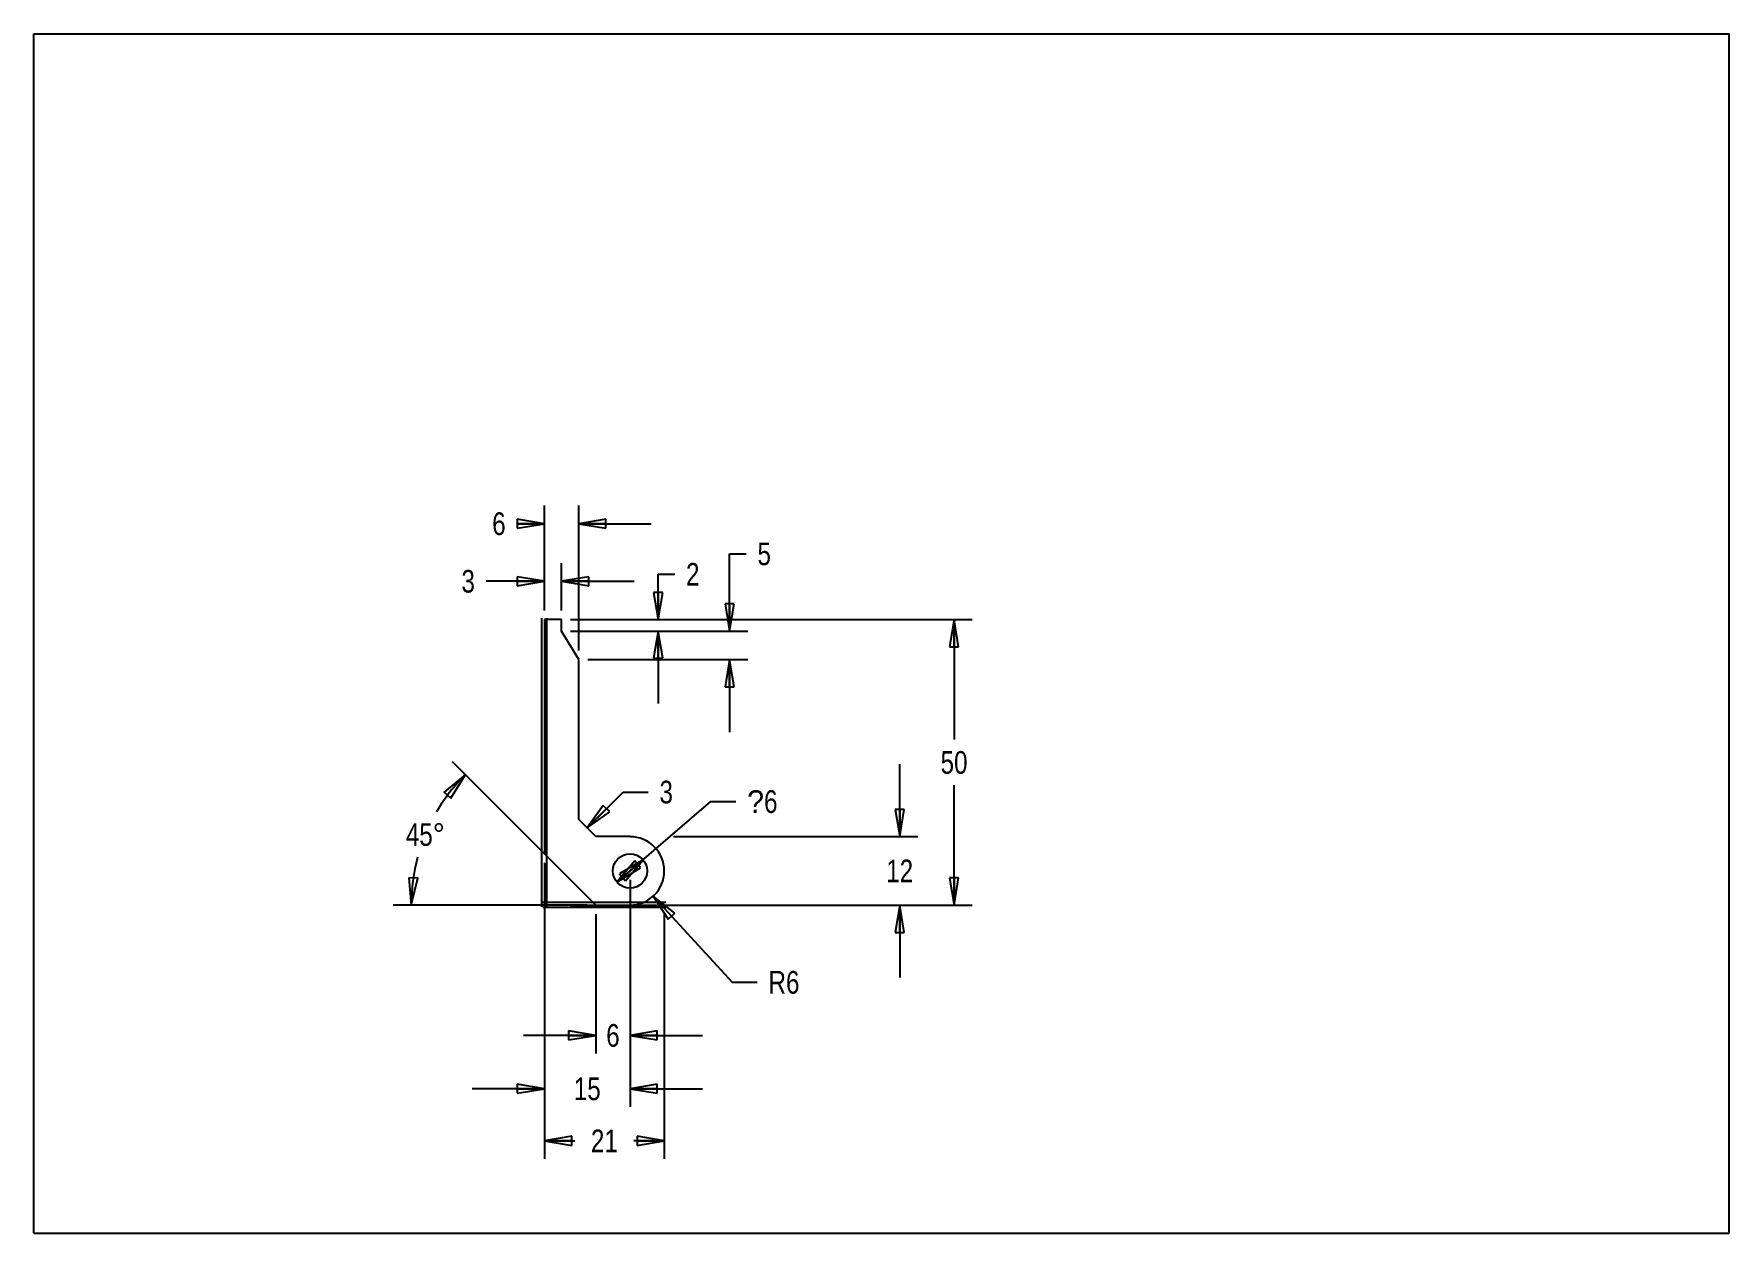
# Model space of a CAD drawing. Header units: inches. Extents: x 0 to 11.7, y 0 to 8.3.
import ezdxf

# ---------------------------------------------------------------- set-up
doc = ezdxf.new("R2010")
doc.units = ezdxf.units.IN
doc.header["$LTSCALE"] = 0.64311
doc.header["$MEASUREMENT"] = 0
doc.layers.get('0').update_dxf_attribs({"linetype": 'CONTINUOUS'})
doc.styles.get("Standard").update_dxf_attribs({"font": 'txt', "width": 0.8})
doc.styles.add('TEXTSTYLE_2', font='symbol_asme.ttf')
doc.dimstyles.new('DIMSTYLE_1', dxfattribs={"dimtxt": 0.15625, "dimasz": 0.1875, "dimexe": 0.125, "dimexo": 0.0625, "dimgap": 0.078125, "dimtad": 0, "dimtih": 1, "dimtoh": 1, "dimzin": 4, "dimdsep": 46, "dimtxsty": 'STANDARD', "dimblk": 'CLOSED', "dimblk1": 'CLOSED', "dimblk2": 'CLOSED', "dimcen": 0.09, "dimazin": 1, "dimtfac": 1, "dimtofl": 0, "dimtmove": 0, "dimatfit": 3, "dimldrblk": 'CLOSED', "dimfxl": 1, "dimtolj": 1, "dimtzin": 4, "dimarcsym": 0})
doc.dimstyles.new('DIMSTYLE_2', dxfattribs={"dimtxt": 0.15625, "dimasz": 0.1875, "dimexe": 0.125, "dimexo": 0.0625, "dimgap": 0.09, "dimtad": 0, "dimtih": 1, "dimtoh": 1, "dimzin": 4, "dimdsep": 46, "dimtxsty": 'STANDARD', "dimblk": 'CLOSED', "dimblk1": 'CLOSED', "dimblk2": 'CLOSED', "dimcen": 0.09, "dimazin": 1, "dimtfac": 1, "dimtmove": 0, "dimatfit": 2, "dimldrblk": 'CLOSED', "dimfxl": 1, "dimtolj": 1, "dimtzin": 4, "dimarcsym": 0})
doc.dimstyles.new('DIMSTYLE_3', dxfattribs={"dimtxt": 0.15625, "dimasz": 0.1875, "dimexe": 0.125, "dimexo": 0.0625, "dimgap": 0.078125, "dimtad": 0, "dimtih": 1, "dimtoh": 1, "dimzin": 4, "dimdsep": 46, "dimtxsty": 'STANDARD', "dimblk": 'CLOSED', "dimblk1": 'CLOSED', "dimblk2": 'CLOSED', "dimcen": 0.09, "dimazin": 1, "dimtfac": 1, "dimtofl": 0, "dimtmove": 0, "dimatfit": 3, "dimldrblk": 'CLOSED', "dimfxl": 1, "dimtolj": 1, "dimtzin": 4, "dimarcsym": 0})
doc.dimstyles.new('DIMSTYLE_4', dxfattribs={"dimtxt": 0.15625, "dimasz": 0.1875, "dimexe": 0.125, "dimexo": 0.0625, "dimgap": 0.09, "dimtad": 0, "dimtih": 1, "dimtoh": 1, "dimzin": 4, "dimdsep": 46, "dimtxsty": 'STANDARD', "dimblk": 'CLOSED', "dimblk1": 'CLOSED', "dimblk2": 'CLOSED', "dimcen": 0.09, "dimazin": 1, "dimtfac": 1, "dimtofl": 0, "dimtmove": 0, "dimatfit": 3, "dimldrblk": 'CLOSED', "dimfxl": 1, "dimtolj": 1, "dimtzin": 4, "dimarcsym": 0})
doc.dimstyles.get("Standard").update_dxf_attribs({"dimtxt": 0.15625, "dimasz": 0.1875, "dimexe": 0.125, "dimexo": 0.0625, "dimgap": 0.09, "dimtad": 0, "dimtih": 1, "dimtoh": 1, "dimzin": 4, "dimdsep": 46, "dimtxsty": 'STANDARD', "dimblk": 'CLOSED', "dimblk1": 'CLOSED', "dimblk2": 'CLOSED', "dimcen": 0.09, "dimazin": 1, "dimtp": 0.01, "dimtm": 0.01, "dimtfac": 1, "dimtofl": 0, "dimtmove": 0, "dimatfit": 3, "dimldrblk": 'CLOSED', "dimfxl": 1, "dimtolj": 1, "dimtzin": 4, "dimarcsym": 0})

# ---------------------------------------------------------------- blocks, each defined once
blk = doc.blocks.new('_CLOSED')
at = {"color": 0, "linetype": 'BYBLOCK'}
for p, q in [((0, 0), (-1, 0.167)), ((-1, 0.167), (-1, -0.167)), ((-1, -0.167), (0, 0)), ((-1, 0), (0, 0))]:
    blk.add_line(p, q, dxfattribs=at)
blk = doc.blocks.new('*D0')
at = {"color": 2, "linetype": 'CONTINUOUS'}
for p, q in [((3.522, 4.292), (3.522, 4.619)), ((3.64, 4.292), (3.64, 4.619)), ((3.522, 4.494), (3.12, 4.494)), ((3.64, 4.494), (4.14, 4.494))]:
    blk.add_line(p, q, dxfattribs=at)
at = {"color": 2, "linetype": 'CONTINUOUS', "xscale": 0.1875, "yscale": 0.1875, "zscale": 0.1875}
blk.add_blockref('_CLOSED', (3.522, 4.494), dxfattribs=at)
at = {"color": 2, "linetype": 'CONTINUOUS', "xscale": 0.1875, "yscale": 0.1875, "zscale": 0.1875, "rotation": 180}
blk.add_blockref('_CLOSED', (3.64, 4.494), dxfattribs=at)
at = {"color": 2, "linetype": 'CONTINUOUS', "insert": (3.042, 4.572), "char_height": 0.156, "width": 0.125, "attachment_point": 3, "line_spacing_factor": 0.9}
blk.add_mtext('3', dxfattribs=at)
blk = doc.blocks.new('*D1')
at = {"color": 2, "linetype": 'CONTINUOUS'}
for p, q in [((3.702, 4.23), (6.472, 4.23)), ((6.347, 4.23), (6.347, 3.402)), ((6.347, 2.261), (6.347, 3.089)), ((3.702, 2.261), (6.472, 2.261))]:
    blk.add_line(p, q, dxfattribs=at)
at = {"color": 2, "linetype": 'CONTINUOUS', "xscale": 0.1875, "yscale": 0.1875, "zscale": 0.1875}
for p, rotation in [((6.347, 4.23), 90), ((6.347, 2.261), 269.9999999056)]:
    blk.add_blockref('_CLOSED', p, dxfattribs=dict(at, rotation=rotation))
at = {"color": 2, "linetype": 'CONTINUOUS', "insert": (6.347, 3.323), "char_height": 0.1562, "width": 0.25, "attachment_point": 2, "line_spacing_factor": 0.9}
blk.add_mtext('50', dxfattribs=at)
blk = doc.blocks.new('*D2')
at = {"color": 2, "linetype": 'CONTINUOUS'}
for p, q in [((3.522, 2.553), (3.522, 0.87)), ((4.112, 2.435), (4.112, 0.87)), ((3.522, 0.995), (3.022, 0.995)), ((4.112, 0.995), (4.612, 0.995))]:
    blk.add_line(p, q, dxfattribs=at)
at = {"color": 2, "linetype": 'CONTINUOUS', "xscale": 0.1875, "yscale": 0.1875, "zscale": 0.1875}
blk.add_blockref('_CLOSED', (3.522, 0.995), dxfattribs=at)
at = {"color": 2, "linetype": 'CONTINUOUS', "xscale": 0.1875, "yscale": 0.1875, "zscale": 0.1875, "rotation": 180}
blk.add_blockref('_CLOSED', (4.112, 0.995), dxfattribs=at)
at = {"color": 2, "linetype": 'CONTINUOUS', "insert": (3.817, 1.073), "char_height": 0.1562, "width": 0.25, "attachment_point": 2, "line_spacing_factor": 0.9}
blk.add_mtext('15', dxfattribs=at)
blk = doc.blocks.new('*D3')
at = {"color": 2, "linetype": 'CONTINUOUS'}
for p, q in [((4.112, 2.497), (4.67, 2.975)), ((4.67, 2.975), (4.842, 2.975)), ((4.202, 2.574), (4.112, 2.497)), ((4.022, 2.42), (4.112, 2.497))]:
    blk.add_line(p, q, dxfattribs=at)
at = {"color": 2, "linetype": 'CONTINUOUS', "xscale": 0.1875, "yscale": 0.1875, "zscale": 0.1875}
for p, rotation in [((4.202, 2.574), 40.5594337589), ((4.022, 2.42), 220.5594337589)]:
    blk.add_blockref('_CLOSED', p, dxfattribs=dict(at, rotation=rotation))
at = {"color": 2, "linetype": 'CONTINUOUS', "insert": (4.92, 3.053), "char_height": 0.15625, "width": 0.30929, "attachment_point": 1, "line_spacing_factor": 0.9, "style": 'TEXTSTYLE_2'}
blk.add_mtext('?\\ftxt;{\\W0.8;6}', dxfattribs=at)
blk = doc.blocks.new('*D4')
at = {"color": 2, "linetype": 'CONTINUOUS'}
for p, q in [((5.972, 2.734), (5.972, 3.234)), ((4.411, 2.734), (6.097, 2.734)), ((4.411, 2.261), (6.097, 2.261)), ((5.972, 2.261), (5.972, 1.761))]:
    blk.add_line(p, q, dxfattribs=at)
at = {"color": 2, "linetype": 'CONTINUOUS', "xscale": 0.1875, "yscale": 0.1875, "zscale": 0.1875}
for p, rotation in [((5.972, 2.734), 269.9999999603), ((5.972, 2.261), 89.9999999603)]:
    blk.add_blockref('_CLOSED', p, dxfattribs=dict(at, rotation=rotation))
at = {"color": 2, "linetype": 'CONTINUOUS', "insert": (5.972, 2.575), "char_height": 0.1562, "width": 0.25, "attachment_point": 2, "line_spacing_factor": 0.9}
blk.add_mtext('12', dxfattribs=at)
blk = doc.blocks.new('*D5')
at = {"color": 2, "linetype": 'CONTINUOUS'}
for p, q in [((3.832, 2.305), (2.887, 3.25)), ((3.814, 2.261), (2.478, 2.261))]:
    blk.add_line(p, q, dxfattribs=at)
for points in [[(2.877, 2.999), (2.976, 3.161), (2.83, 3.04), (2.877, 2.999)], [(2.586, 2.45), (2.603, 2.261), (2.648, 2.446), (2.586, 2.45)]]:
    blk.add_lwpolyline(points, dxfattribs=at)
for start, end in [(135, 149.6411), (164.9328, 180)]:
    blk.add_arc((3.876, 2.261), 1.273, start, end, dxfattribs=at)
at = {"color": 2, "linetype": 'CONTINUOUS', "insert": (2.7, 2.826), "char_height": 0.15625, "width": 0.33585, "attachment_point": 2, "line_spacing_factor": 0.9}
blk.add_mtext('45\\fSymbol_ASME;{\\W1.0;°}', dxfattribs=at)
blk = doc.blocks.new('*D6')
at = {"color": 2, "linetype": 'CONTINUOUS'}
for p, q in [((4.112, 2.435), (4.112, 1.238)), ((3.876, 2.199), (3.876, 1.238)), ((3.876, 1.363), (3.376, 1.363)), ((4.112, 1.363), (4.612, 1.363))]:
    blk.add_line(p, q, dxfattribs=at)
at = {"color": 2, "linetype": 'CONTINUOUS', "xscale": 0.1875, "yscale": 0.1875, "zscale": 0.1875}
blk.add_blockref('_CLOSED', (3.876, 1.363), dxfattribs=at)
at = {"color": 2, "linetype": 'CONTINUOUS', "xscale": 0.1875, "yscale": 0.1875, "zscale": 0.1875, "rotation": 180}
blk.add_blockref('_CLOSED', (4.112, 1.363), dxfattribs=at)
at = {"color": 2, "linetype": 'CONTINUOUS', "insert": (3.994, 1.441), "char_height": 0.156, "width": 0.125, "attachment_point": 2, "line_spacing_factor": 0.9}
blk.add_mtext('6', dxfattribs=at)
blk = doc.blocks.new('*D7')
at = {"color": 2, "linetype": 'CONTINUOUS'}
for p, q in [((4.272, 2.323), (4.817, 1.729)), ((4.817, 1.729), (4.989, 1.729))]:
    blk.add_line(p, q, dxfattribs=at)
at = {"color": 2, "linetype": 'CONTINUOUS', "xscale": 0.1875, "yscale": 0.1875, "zscale": 0.1875, "rotation": 132.5119921433}
blk.add_blockref('_CLOSED', (4.272, 2.323), dxfattribs=at)
at = {"color": 2, "linetype": 'CONTINUOUS', "insert": (5.067, 1.807), "char_height": 0.1562, "width": 0.25, "attachment_point": 1, "line_spacing_factor": 0.9}
blk.add_mtext('R6', dxfattribs=at)
blk = doc.blocks.new('*D8')
at = {"color": 2, "linetype": 'CONTINUOUS'}
for p, q in [((4.306, 4.23), (4.306, 4.542)), ((4.306, 4.542), (4.42, 4.542)), ((3.702, 4.23), (4.431, 4.23)), ((3.702, 4.151), (4.431, 4.151)), ((4.306, 4.151), (4.306, 3.651))]:
    blk.add_line(p, q, dxfattribs=at)
at = {"color": 2, "linetype": 'CONTINUOUS', "xscale": 0.1875, "yscale": 0.1875, "zscale": 0.1875}
for p, rotation in [((4.306, 4.23), 269.9999999603), ((4.306, 4.151), 89.9999999603)]:
    blk.add_blockref('_CLOSED', p, dxfattribs=dict(at, rotation=rotation))
at = {"color": 2, "linetype": 'CONTINUOUS', "insert": (4.498, 4.62), "char_height": 0.156, "width": 0.125, "attachment_point": 1, "line_spacing_factor": 0.9}
blk.add_mtext('2', dxfattribs=at)
blk = doc.blocks.new('*D9')
at = {"color": 2, "linetype": 'CONTINUOUS'}
for p, q in [((4.799, 4.151), (4.799, 4.683)), ((4.799, 4.683), (4.912, 4.683)), ((3.702, 4.151), (4.924, 4.151)), ((3.82, 3.954), (4.924, 3.954)), ((4.799, 3.954), (4.799, 3.454))]:
    blk.add_line(p, q, dxfattribs=at)
at = {"color": 2, "linetype": 'CONTINUOUS', "xscale": 0.1875, "yscale": 0.1875, "zscale": 0.1875}
for p, rotation in [((4.799, 4.151), 269.9999999603), ((4.799, 3.954), 89.9999999603)]:
    blk.add_blockref('_CLOSED', p, dxfattribs=dict(at, rotation=rotation))
at = {"color": 2, "linetype": 'CONTINUOUS', "insert": (4.991, 4.761), "char_height": 0.156, "width": 0.125, "attachment_point": 1, "line_spacing_factor": 0.9}
blk.add_mtext('5', dxfattribs=at)
blk = doc.blocks.new('*D10')
at = {"color": 2, "linetype": 'CONTINUOUS'}
for p, q in [((3.522, 4.292), (3.522, 5.016)), ((3.758, 4.016), (3.758, 5.016)), ((3.522, 4.891), (3.332, 4.891)), ((3.758, 4.891), (4.258, 4.891))]:
    blk.add_line(p, q, dxfattribs=at)
at = {"color": 2, "linetype": 'CONTINUOUS', "xscale": 0.1875, "yscale": 0.1875, "zscale": 0.1875}
blk.add_blockref('_CLOSED', (3.522, 4.891), dxfattribs=at)
at = {"color": 2, "linetype": 'CONTINUOUS', "xscale": 0.1875, "yscale": 0.1875, "zscale": 0.1875, "rotation": 180}
blk.add_blockref('_CLOSED', (3.758, 4.891), dxfattribs=at)
at = {"color": 2, "linetype": 'CONTINUOUS', "insert": (3.254, 4.969), "char_height": 0.156, "width": 0.125, "attachment_point": 3, "line_spacing_factor": 0.9}
blk.add_mtext('6', dxfattribs=at)
blk = doc.blocks.new('*D11')
at = {"color": 2, "linetype": 'CONTINUOUS'}
for p, q in [((3.522, 2.553), (3.522, 0.511)), ((4.348, 2.199), (4.348, 0.511)), ((3.522, 0.636), (3.732, 0.636)), ((4.348, 0.636), (4.138, 0.636))]:
    blk.add_line(p, q, dxfattribs=at)
at = {"color": 2, "linetype": 'CONTINUOUS', "xscale": 0.1875, "yscale": 0.1875, "zscale": 0.1875, "rotation": 180}
blk.add_blockref('_CLOSED', (3.522, 0.636), dxfattribs=at)
at = {"color": 2, "linetype": 'CONTINUOUS', "xscale": 0.1875, "yscale": 0.1875, "zscale": 0.1875}
blk.add_blockref('_CLOSED', (4.348, 0.636), dxfattribs=at)
at = {"color": 2, "linetype": 'CONTINUOUS', "insert": (3.935, 0.714), "char_height": 0.1562, "width": 0.25, "attachment_point": 2, "line_spacing_factor": 0.9}
blk.add_mtext('21', dxfattribs=at)

msp = doc.modelspace()

# ---------------------------------------------------------------- linework, layer by layer
at = {"color": 7, "linetype": 'CONTINUOUS'}
for p, q in [((0, 0), (0, 8.268)), ((0, 8.268), (11.693, 8.268)), ((11.693, 0), (11.693, 8.268)), ((3.522, 4.23), (3.522, 2.615)), ((3.522, 4.23), (3.522, 4.23)), ((3.64, 4.23), (3.522, 4.23)), ((3.539, 2.25), (3.539, 4.24)), ((3.539, 4.24), (3.539, 4.24)), ((3.64, 4.151), (3.64, 4.23)), ((3.64, 4.23), (3.64, 4.23)), ((3.758, 3.954), (3.64, 4.151)), ((3.64, 4.151), (3.64, 4.151)), ((3.758, 2.852), (3.758, 3.954)), ((3.758, 3.954), (3.758, 3.954)), ((3.876, 2.734), (3.758, 2.852)), ((4.112, 2.734), (3.876, 2.734)), ((3.522, 2.615), (3.876, 2.261)), ((4.359, 2.244), (3.511, 2.244)), ((3.511, 2.244), (3.511, 2.244)), ((3.539, 2.25), (3.539, 2.25)), ((3.876, 2.261), (4.112, 2.261)), ((4.359, 2.244), (4.359, 2.244)), ((0, 0), (11.693, 0))]:
    msp.add_line(p, q, dxfattribs=at)
at = {"color": 9, "linetype": 'CONTINUOUS'}
for p, q in [((3.504, 2.25), (3.504, 4.24)), ((3.504, 4.24), (3.504, 4.24)), ((3.504, 2.25), (3.504, 2.25)), ((4.359, 2.279), (3.511, 2.279)), ((3.511, 2.279), (3.511, 2.279)), ((4.359, 2.279), (4.359, 2.279))]:
    msp.add_line(p, q, dxfattribs=at)
at = {"color": 7, "linetype": 'CONTINUOUS'}
msp.add_circle((4.112, 2.497), 0.118, dxfattribs=at)
msp.add_arc((4.112, 2.497), 0.236, 270, 90, dxfattribs=at)

# ---------------------------------------------------------------- texts
at = {"color": 2, "linetype": 'CONTINUOUS', "insert": (4.315, 3.119), "char_height": 0.156, "width": 0.125, "attachment_point": 1, "line_spacing_factor": 0.9}
msp.add_mtext('3', dxfattribs=at)

# ---------------------------------------------------------------- dimensions: what is measured, and where the dimension line sits
at = {"color": 2, "linetype": 'CONTINUOUS'}
for base, p1, p2, angle, picture, middle in [((3.522, 4.891), (3.758, 3.954), (3.522, 4.23), 180, '*D10', (3.191, 4.891)), ((4.799, 3.954), (3.64, 4.151), (3.758, 3.954), 270, '*D9', (5.057, 4.683)), ((4.306, 4.151), (3.64, 4.23), (3.64, 4.151), 270, '*D8', (4.56, 4.542)), ((6.347, 2.261), (3.64, 4.23), (3.64, 2.261), 270, '*D1', (6.347, 3.245)), ((5.972, 2.261), (4.348, 2.734), (4.348, 2.261), 270, '*D4', (5.988, 2.497)), ((3.876, 1.363), (4.112, 2.497), (3.876, 2.261), 180, '*D6', (3.994, 1.363))]:
    dim = msp.add_linear_dim(base=base, p1=p1, p2=p2, angle=angle, dimstyle='DIMSTYLE_1', dxfattribs=at)
    dim.commit()
    dim.dimension.update_dxf_attribs({"geometry": picture, "text_midpoint": middle, "dimtype": 160})
for base, p1, p2, picture, middle in [((3.64, 4.494), (3.522, 4.23), (3.64, 4.23), '*D0', (2.983, 4.494)), ((4.112, 0.995), (3.522, 2.615), (4.112, 2.497), '*D2', (3.836, 0.995)), ((4.348, 0.636), (3.522, 2.615), (4.348, 2.261), '*D11', (3.919, 0.636))]:
    dim = msp.add_linear_dim(base=base, p1=p1, p2=p2, dimstyle='DIMSTYLE_1', dxfattribs=at)
    dim.commit()
    dim.dimension.update_dxf_attribs({"geometry": picture, "text_midpoint": middle, "dimtype": 160})
dim = msp.add_angular_dim_2l(base=(2.7, 2.748), line1=((3.885, 2.252), (3.876, 2.261)), line2=((3.889, 2.261), (3.876, 2.261)), dimstyle='DIMSTYLE_3', dxfattribs=at)
dim.commit()
dim.dimension.update_dxf_attribs({"geometry": '*D5', "text_midpoint": (2.7, 2.748), "dimtype": 162})
dim = msp.add_diameter_dim_2p(p1=(4.202, 2.574), p2=(4.022, 2.42), text='{\\fSymbol_ASME;\\W1.0;?}<>', dimstyle='DIMSTYLE_2', override={"dimpost": '<>'}, dxfattribs=at)
dim.commit()
dim.dimension.update_dxf_attribs({"geometry": '*D3', "text_midpoint": (5.075, 2.975), "dimtype": 163})
dim = msp.add_radius_dim(center=(4.112, 2.497), mpoint=(4.272, 2.323), text='R<>', dimstyle='DIMSTYLE_4', override={"dimpost": '<>'}, dxfattribs=at)
dim.commit()
dim.dimension.update_dxf_attribs({"geometry": '*D7', "text_midpoint": (5.192, 1.729), "dimtype": 164})

# ---------------------------------------------------------------- leaders
msp.add_leader([(3.817, 2.793), (4.065, 3.041), (4.237, 3.041)], dimstyle='STANDARD', override={"dimtad": 0}, dxfattribs=at)

doc.saveas('drawing.dxf')
